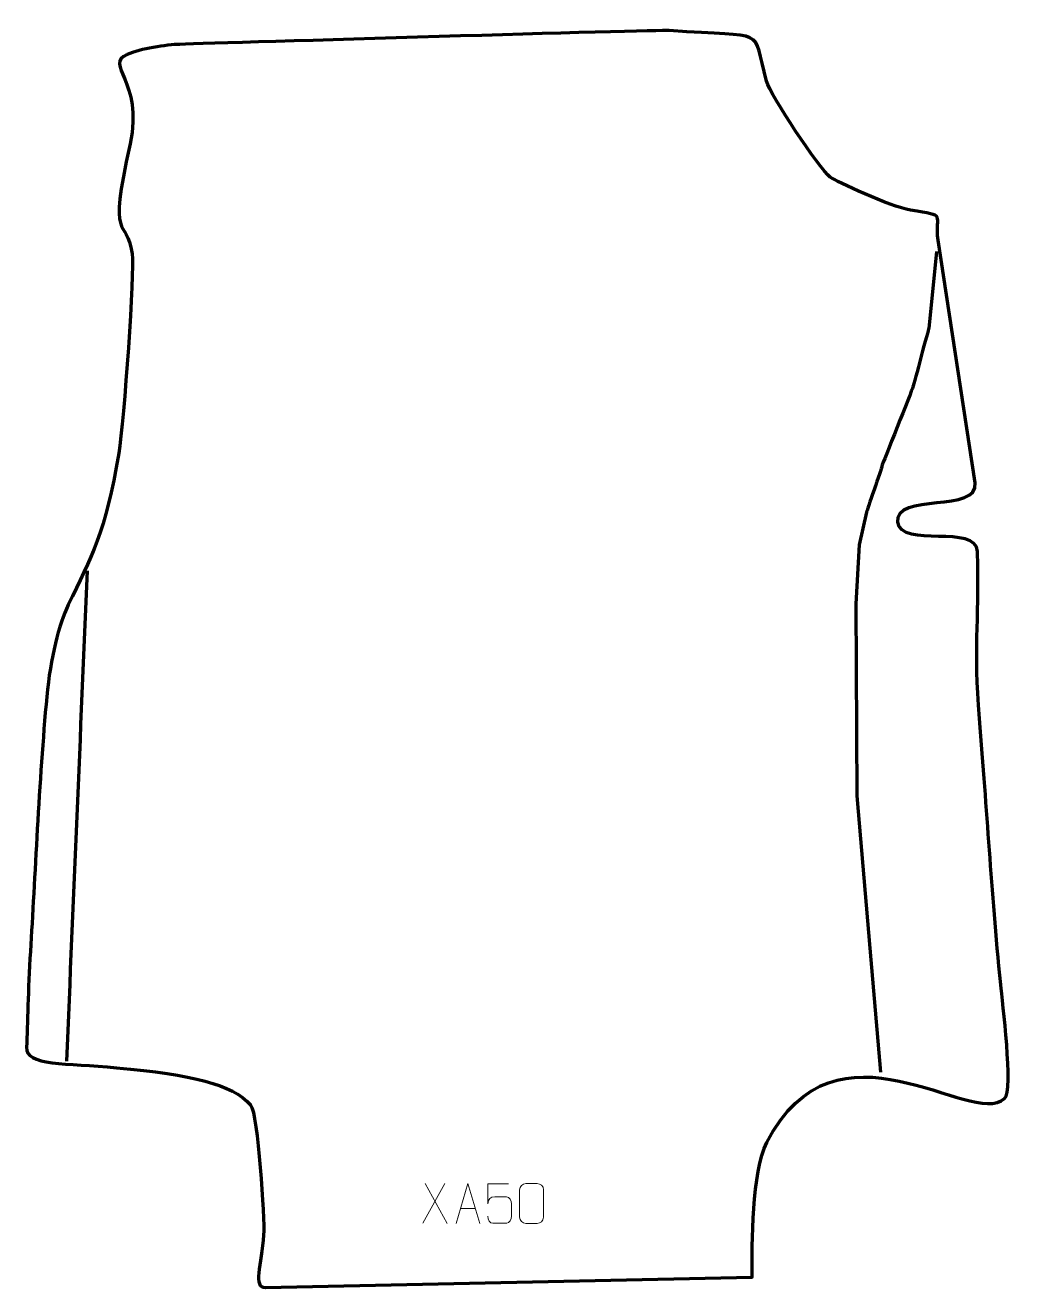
# Model space of a CAD drawing. Header units: millimetres. Extents: x 2408 to 3029, y 62 to 855.
import ezdxf

# ---------------------------------------------------------------- set-up
doc = ezdxf.new("R2010")
doc.units = ezdxf.units.MM
doc.header["$MEASUREMENT"] = 0
doc.layers.add('layer 1', color=7, linetype='Continuous')
doc.layers.add('layer 2', color=7, linetype='Continuous')

msp = doc.modelspace()

# ---------------------------------------------------------------- linework, layer by layer
at = {"layer": 'layer 1', "color": 230, "lineweight": 200}
msp.add_open_spline([(2471.8558, 836.5662), (2480.0748, 840.1698), (2496.4509, 842.6795), (2504.9817, 842.9209), (2504.9817, 842.9209), (2536.2582, 843.806), (2805.7417, 852.0917), (2812.5055, 851.5864), (2812.5055, 851.5864), (2875.5742, 846.8743), (2864.3361, 854.9146), (2873.6317, 819.7968), (2873.6317, 819.7968), (2875.9615, 810.995), (2906.6548, 764.9441), (2913.6946, 759.5119), (2913.6946, 759.5119), (2917.2187, 756.7925), (2951.2004, 740.9733), (2964.0713, 738.7685), (2964.0713, 738.7685), (2988.2182, 734.632), (2978.9418, 736.9679), (2981.5342, 719.8643), (2981.5342, 719.8643), (2981.5342, 719.8643), (3004.6465, 567.4034), (3004.6465, 567.4034), (3004.6465, 567.4034), (3007.5547, 548.2199), (2953.7614, 561.5961), (2956.1272, 542.6112), (2956.1272, 542.6112), (2958.2021, 525.9606), (3005.6811, 541.763), (3006.1588, 524.1652), (3006.1588, 524.1652), (3007.5027, 474.664), (3003.582, 465.949), (3007.457, 419.2258), (3007.457, 419.2258), (3012.443, 359.1064), (3014.6934, 314.7455), (3020.7912, 252.0061), (3020.7912, 252.0061), (3021.7956, 241.6717), (3028.9959, 185.5767), (3023.265, 180.4439), (3023.265, 180.4439), (3002.2207, 161.5956), (2917.1702, 237.8942), (2873.8584, 152.7754), (2873.8584, 152.7754), (2864.4336, 134.2532), (2864.5881, 89.2209), (2864.5881, 68.2077), (2864.5881, 68.2077), (2864.5881, 68.2077), (2558.7635, 61.7431), (2558.7635, 61.7431), (2558.7635, 61.7431), (2550.5211, 61.5689), (2556.3889, 75.6376), (2557.6366, 94.8212), (2557.6366, 94.8212), (2558.2406, 104.1077), (2554.1035, 171.178), (2549.4364, 176.4199), (2549.4364, 176.4199), (2537.6575, 189.6495), (2513.0874, 195.3839), (2465.1729, 199.8644), (2465.1729, 199.8644), (2433.4823, 202.8277), (2407.8174, 200.8971), (2408.5642, 212.7501), (2408.5642, 212.7501), (2409.4796, 227.2796), (2409.4205, 248.5241), (2411.0136, 272.9273), (2411.0136, 272.9273), (2413.9352, 317.6802), (2416.3746, 380.3216), (2421.3323, 432.9486), (2421.3323, 432.9486), (2423.6854, 457.9276), (2428.9334, 478.4395), (2434.7928, 490.6398), (2434.7928, 490.6398), (2449.18, 520.5969), (2458.4335, 536.2856), (2466.5482, 585.9445), (2466.5482, 585.9445), (2469.8574, 606.1959), (2476.5915, 700.8128), (2475.0149, 711.2512), (2475.0149, 711.2512), (2471.2803, 735.9778), (2459.4278, 715.7214), (2473.6626, 780.3045), (2473.6626, 780.3045), (2482.5037, 820.4167), (2456.7515, 829.9434), (2471.8558, 836.5662)], degree=3, knots=[0, 0, 0, 0, 0.03703704, 0.03703704, 0.03703704, 0.03703704, 0.07407407, 0.07407407, 0.07407407, 0.07407407, 0.11111111, 0.11111111, 0.11111111, 0.11111111, 0.14814815, 0.14814815, 0.14814815, 0.14814815, 0.18518519, 0.18518519, 0.18518519, 0.18518519, 0.22222222, 0.22222222, 0.22222222, 0.22222222, 0.25925926, 0.25925926, 0.25925926, 0.25925926, 0.2962963, 0.2962963, 0.2962963, 0.2962963, 0.33333333, 0.33333333, 0.33333333, 0.33333333, 0.37037037, 0.37037037, 0.37037037, 0.37037037, 0.40740741, 0.40740741, 0.40740741, 0.40740741, 0.44444444, 0.44444444, 0.44444444, 0.44444444, 0.48148148, 0.48148148, 0.48148148, 0.48148148, 0.51851852, 0.51851852, 0.51851852, 0.51851852, 0.55555556, 0.55555556, 0.55555556, 0.55555556, 0.59259259, 0.59259259, 0.59259259, 0.59259259, 0.62962963, 0.62962963, 0.62962963, 0.62962963, 0.66666667, 0.66666667, 0.66666667, 0.66666667, 0.7037037, 0.7037037, 0.7037037, 0.7037037, 0.74074074, 0.74074074, 0.74074074, 0.74074074, 0.77777778, 0.77777778, 0.77777778, 0.77777778, 0.81481481, 0.81481481, 0.81481481, 0.81481481, 0.85185185, 0.85185185, 0.85185185, 0.85185185, 0.88888889, 0.88888889, 0.88888889, 0.88888889, 0.92592593, 0.92592593, 0.92592593, 0.92592593, 1, 1, 1, 1], dxfattribs=at)
at = {"layer": 'layer 2', "color": 142, "lineweight": 200}
msp.add_open_spline([(2980.4427, 712.7161), (2980.4427, 712.7161), (2975.5743, 664.456), (2975.5743, 664.456), (2975.5743, 664.456), (2975.5743, 664.456), (2966.261, 629.9543), (2965.626, 627.626), (2965.626, 627.626), (2964.991, 625.2977), (2946.3642, 579.1543), (2946.1526, 577.8843), (2946.1526, 577.8843), (2945.941, 576.6143), (2936.416, 548.886), (2936.416, 548.886), (2936.416, 548.886), (2936.416, 548.886), (2931.7593, 528.3543), (2931.7593, 528.3543), (2931.7593, 528.3543), (2931.7593, 528.3543), (2929.8543, 491.3126), (2929.8543, 491.3126), (2929.8543, 491.3126), (2929.8543, 491.3126), (2930.4891, 370.6626), (2930.4891, 370.6626), (2930.4891, 370.6626), (2930.4891, 370.6626), (2938.5325, 274.9892), (2938.5325, 274.9892), (2938.5325, 274.9892), (2938.5325, 274.9892), (2945.3058, 197.0959), (2945.3058, 197.0959)], degree=3, knots=[0, 0, 0, 0, 0.1, 0.1, 0.1, 0.1, 0.2, 0.2, 0.2, 0.2, 0.3, 0.3, 0.3, 0.3, 0.4, 0.4, 0.4, 0.4, 0.5, 0.5, 0.5, 0.5, 0.6, 0.6, 0.6, 0.6, 0.7, 0.7, 0.7, 0.7, 0.8, 0.8, 0.8, 0.8, 1, 1, 1, 1], dxfattribs=at)
msp.add_open_spline([(2446.6868, 511.9773), (2442.3611, 409.2898), (2438.0353, 306.6022), (2433.7096, 203.9147)], degree=3, dxfattribs=at)
at = {"layer": 'layer 2', "color": 250, "lineweight": 9}
for points in [[(2671.4153, 126.9888), (2671.4153, 126.9888), (2657.6747, 102.093), (2657.6747, 102.093)], [(2659.1293, 126.9888), (2659.1293, 126.9888), (2672.8699, 102.0353), (2672.8699, 102.0353)], [(2681.2518, 111.2847), (2681.2518, 111.2847), (2690.7475, 111.2847), (2690.7475, 111.2847)]]:
    msp.add_open_spline(points, degree=3, dxfattribs=at)
for points, knots in [([(2678.5292, 102.0353), (2678.5292, 102.0353), (2685.9002, 126.9888), (2685.9002, 126.9888), (2685.9002, 126.9888), (2685.9002, 126.9888), (2693.4701, 102.0353), (2693.4701, 102.0353)], [0, 0, 0, 0, 0.33333333, 0.33333333, 0.33333333, 0.33333333, 1, 1, 1, 1]), ([(2711.3937, 126.9668), (2711.3937, 126.9668), (2698.542, 126.9668), (2698.542, 126.9668), (2698.542, 126.9668), (2698.5423, 122.7362), (2698.5423, 118.5053), (2698.542, 114.2741), (2698.542, 114.2741), (2698.5417, 117.5842), (2700.1727, 118.656), (2702.9847, 118.7165), (2702.9847, 118.7165), (2705.4243, 118.7168), (2707.8638, 118.7168), (2710.303, 118.7165), (2710.303, 118.7165), (2711.9528, 118.7233), (2713.4277, 116.3428), (2713.4562, 114.2741), (2713.4562, 114.2741), (2713.4559, 111.6868), (2713.4559, 109.0992), (2713.4562, 106.5115), (2713.4562, 106.5115), (2713.5024, 104.5521), (2712.003, 102.1158), (2710.3771, 102.0573), (2710.3771, 102.0573), (2708.4206, 102.0576), (2703.5256, 102.0576), (2701.5686, 102.0573), (2701.5686, 102.0573), (2699.7231, 102.0485), (2698.616, 104.0133), (2698.5952, 106.5644)], [0, 0, 0, 0, 0.1, 0.1, 0.1, 0.1, 0.2, 0.2, 0.2, 0.2, 0.3, 0.3, 0.3, 0.3, 0.4, 0.4, 0.4, 0.4, 0.5, 0.5, 0.5, 0.5, 0.6, 0.6, 0.6, 0.6, 0.7, 0.7, 0.7, 0.7, 0.8, 0.8, 0.8, 0.8, 1, 1, 1, 1]), ([(2722.4189, 127.0113), (2724.785, 127.0113), (2727.1515, 127.0113), (2729.518, 127.0113), (2729.518, 127.0113), (2731.4985, 127.0469), (2733.5245, 125.5526), (2733.5516, 123.1105), (2733.5516, 123.1105), (2733.5512, 117.3531), (2733.5512, 111.5953), (2733.5516, 105.8371), (2733.5516, 105.8371), (2733.4095, 103.5095), (2731.7031, 102.0272), (2729.518, 102.0164), (2729.518, 102.0164), (2727.1456, 102.0168), (2724.7732, 102.0168), (2722.4012, 102.0164), (2722.4012, 102.0164), (2720.4427, 101.9108), (2718.4363, 103.7987), (2718.4477, 105.8197), (2718.4477, 105.8197), (2718.4481, 111.6003), (2718.4481, 117.3806), (2718.4477, 123.1604), (2718.4477, 123.1604), (2718.452, 125.3024), (2720.2291, 127.0249), (2722.4189, 127.0113)], [0, 0, 0, 0, 0.11111111, 0.11111111, 0.11111111, 0.11111111, 0.22222222, 0.22222222, 0.22222222, 0.22222222, 0.33333333, 0.33333333, 0.33333333, 0.33333333, 0.44444444, 0.44444444, 0.44444444, 0.44444444, 0.55555556, 0.55555556, 0.55555556, 0.55555556, 0.66666667, 0.66666667, 0.66666667, 0.66666667, 0.77777778, 0.77777778, 0.77777778, 0.77777778, 1, 1, 1, 1])]:
    msp.add_open_spline(points, degree=3, knots=knots, dxfattribs=at)

doc.saveas('drawing.dxf')
